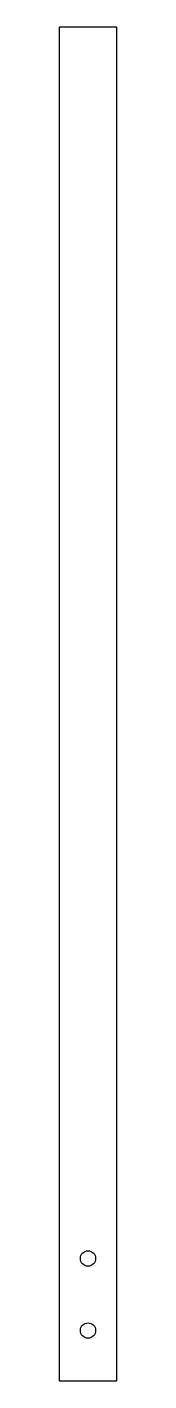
# Model space of a CAD drawing. Header units: inches. Extents: x 0 to 1, y -23.5 to 0.
import ezdxf

# ---------------------------------------------------------------- set-up
doc = ezdxf.new("R2010")
doc.units = ezdxf.units.IN
doc.header["$MEASUREMENT"] = 0

msp = doc.modelspace()

# ---------------------------------------------------------------- linework, layer by layer
msp.add_lwpolyline([(1, 0), (0, 0), (0, -23.5), (1, -23.5)], close=True)
for centre in [(0.5, -21.375), (0.5, -22.625)]:
    msp.add_circle(centre, 0.133)

doc.saveas('drawing.dxf')
